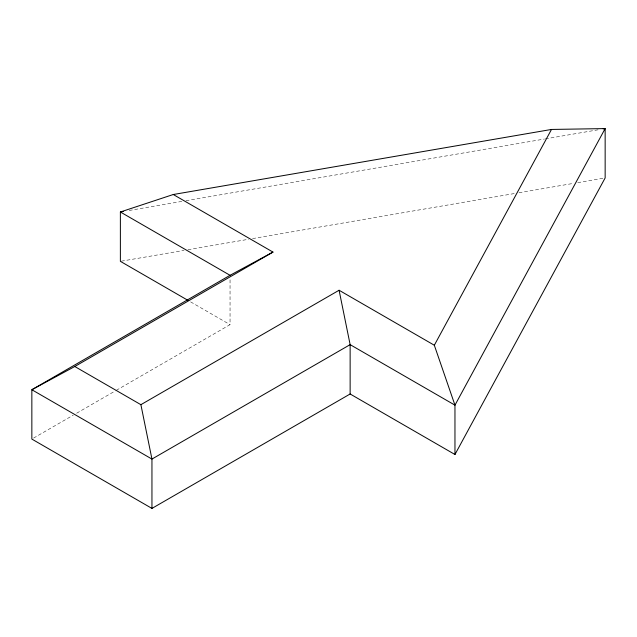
<?xml version="1.0" encoding="UTF-8"?>
<svg xmlns="http://www.w3.org/2000/svg" width="637" height="637" viewBox="0 0 637 637"><rect width="100%" height="100%" fill="white"/><g stroke="black" fill="none" stroke-linecap="round" stroke-linejoin="round"><path stroke-width="0.48" stroke-dasharray="3.19 2.39" d="M33.57 438.081L73.215 415.197M76.663 413.206L115.432 390.823M116.3 390.322L230.045 324.655L230.045 278.265M129.192 210.473L182.071 201.372M185.988 200.703L544.428 139.033M545.407 138.866L598.294 129.765M121.356 261.17L184.029 250.381M187.947 249.712L248.669 239.265M252.586 238.588L515.054 193.433M518.964 192.756L573.81 183.321M577.727 182.652L603.191 178.264M190.63 301.898L230.045 324.655"/><path stroke-width="0.96" d="M454.961 454.507L454.961 405.164L434.323 345.238L551.499 129.446L605.15 128.586L605.15 177.93L454.961 454.507L350.135 393.985L151.948 508.414L31.85 439.076L31.85 389.733L230.045 275.303L272.978 252.085L173.264 194.516L120.377 211.994L120.377 261.337L188.058 300.417M603.191 128.921L605.15 128.586L454.961 405.164L350.135 344.641L151.948 459.07L31.85 389.733L74.784 366.506L272.978 252.085M74.784 366.506L140.888 404.678L339.083 290.249L434.323 345.238M173.264 194.516L551.499 129.446M123.315 211.484L120.377 211.994L230.045 275.303M339.083 290.249L350.135 344.641L350.135 393.985M140.888 404.678L151.948 459.07L151.948 508.414"/></g></svg>
